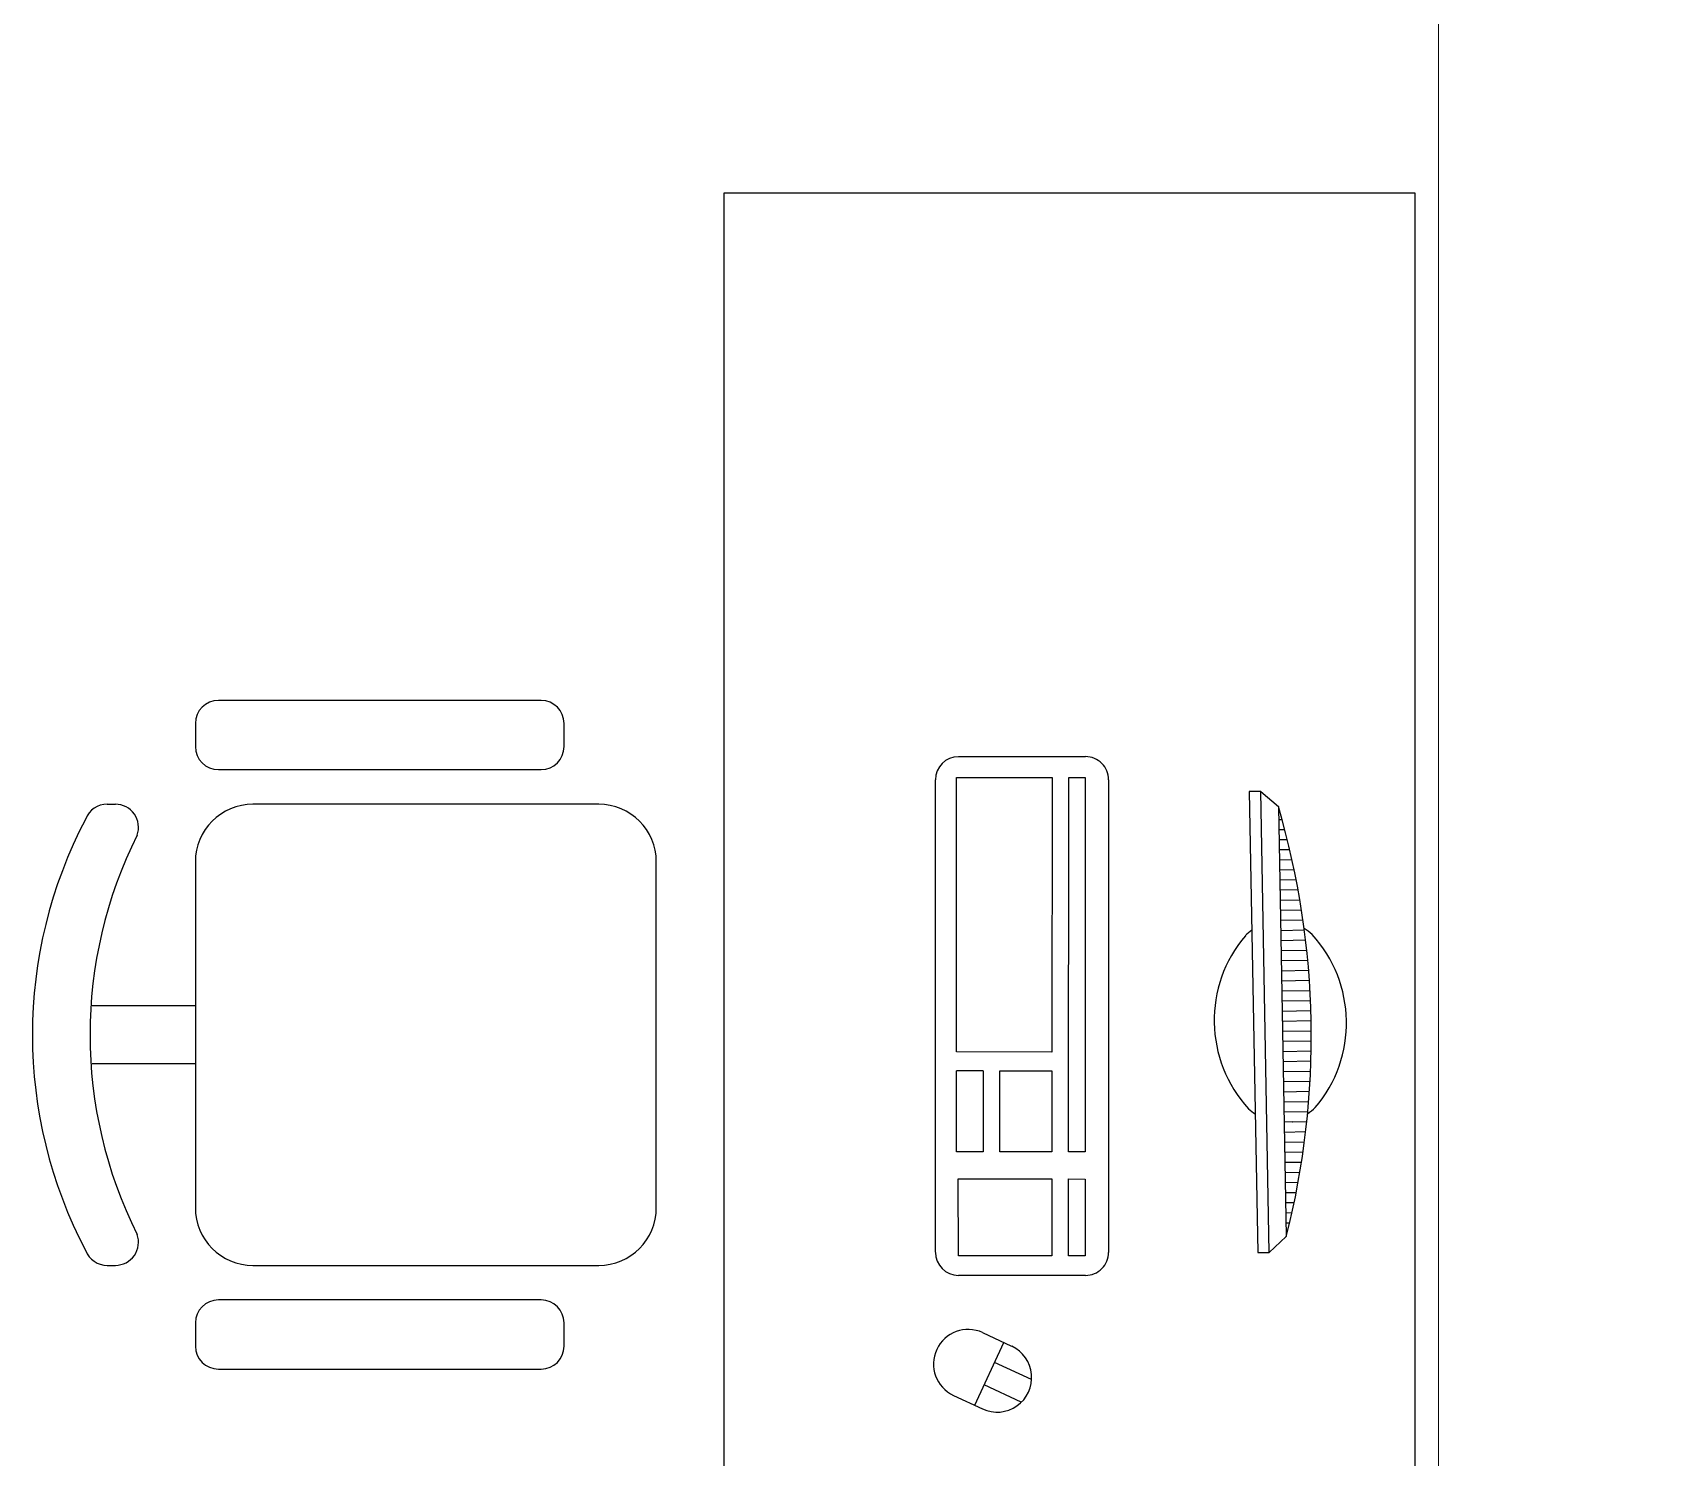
# Model space of a CAD drawing. Extents: x 741 to 1339, y 725 to 848.
# Drawn here: x 1123.223 to 1124.626, y 786.079 to 787.316 of the extents above; entities that cross this region are included whole.
import ezdxf

# ---------------------------------------------------------------- set-up
doc = ezdxf.new("R2010")
doc.units = 0
doc.header["$MEASUREMENT"] = 0
doc.layers.add('Lay Out', color=31, linetype='CONTINUOUS')
doc.layers.add('PAREDES', color=7, linetype='CONTINUOUS')

# ---------------------------------------------------------------- blocks, each defined once
blk = doc.blocks.new('computerr')
at = {"layer": 'Lay Out', "ltscale": 0.6}
h = blk.add_hatch(dxfattribs=at)
h.set_pattern_fill('ANSI31', color=256, scale=0.07, angle=45, style=0)
h.set_pattern_definition([(90, (8.432981, 4.289497), (-0.00875, 9e-19), [])])
h.paths.add_polyline_path([(36.2557, -1.4849), (36.6288, -1.4849, 0.133994)])
for p, q in [((36.2423, -1.4999), (36.2557, -1.4849)), ((36.2557, -1.4849), (36.6288, -1.4849)), ((36.6423, -1.4999), (36.6288, -1.4849)), ((36.6423, -1.4999), (36.2423, -1.4999)), ((36.2423, -1.4999), (36.2423, -1.5099)), ((36.6423, -1.5099), (36.6423, -1.4999)), ((36.2423, -1.5099), (36.6423, -1.5099)), ((36.2298, -1.6318), (36.6397, -1.6393)), ((36.2074, -1.7616), (36.2094, -1.6515)), ((36.2272, -1.6664), (36.2275, -1.652)), ((36.2275, -1.652), (36.5522, -1.6581)), ((36.5519, -1.6725), (36.2272, -1.6664)), ((36.5522, -1.6581), (36.5519, -1.6725)), ((36.5754, -1.6729), (36.5757, -1.6585)), ((36.5757, -1.6585), (36.6424, -1.6597)), ((36.6424, -1.6597), (36.6422, -1.6742)), ((36.6593, -1.6597), (36.6573, -1.7699)), ((36.2254, -1.7638), (36.2269, -1.6808)), ((36.2269, -1.6808), (36.4651, -1.6853)), ((36.6422, -1.6742), (36.5754, -1.6729)), ((36.4651, -1.6853), (36.4635, -1.7682)), ((36.4805, -1.7307), (36.4813, -1.6856)), ((36.4813, -1.6856), (36.5517, -1.6869)), ((36.5517, -1.6869), (36.5508, -1.732)), ((36.5736, -1.7685), (36.5751, -1.6873)), ((36.5751, -1.6873), (36.6419, -1.6886)), ((36.6419, -1.6886), (36.6404, -1.7697)), ((36.7488, -1.7081), (36.7333, -1.74)), ((36.7073, -1.7499), (36.7195, -1.7249)), ((36.7683, -1.7174), (36.7527, -1.7494)), ((36.5508, -1.732), (36.4805, -1.7307)), ((36.7701, -1.7579), (36.7162, -1.7317)), ((36.4802, -1.7451), (36.4798, -1.7685)), ((36.4802, -1.7451), (36.5506, -1.7464)), ((36.5506, -1.7464), (36.5501, -1.7698)), ((36.7613, -1.7761), (36.7735, -1.7511)), ((36.4635, -1.7682), (36.2254, -1.7638)), ((36.5501, -1.7698), (36.4798, -1.7685)), ((36.6404, -1.7697), (36.5736, -1.7685)), ((36.6369, -1.7895), (36.2271, -1.782))]:
    blk.add_line(p, q, dxfattribs=at)
for centre, radius, start, end in [((36.4423, -1.5429), 0.1136, 48.6233, 131.3767), ((36.4107, -1.4975), 0.059, 137.5629, 145.9179), ((36.4738, -1.4975), 0.059, 34.0821, 42.4371), ((36.4423, -2.1686), 0.7087, 74.7363, 105.2637), ((36.4738, -1.4975), 0.059, 19.4175, 20.0563), ((36.4107, -1.4758), 0.059, 215.2227, 222.4371), ((36.4738, -1.4758), 0.059, 317.5629, 324.7773), ((36.4423, -1.4304), 0.1136, 228.6233, 311.3767), ((36.2294, -1.6518), 0.02, 88.9518, 178.9518), ((36.6393, -1.6593), 0.02, 358.9518, 88.9518), ((36.7465, -1.738), 0.03, 334.0346, 154.0346), ((36.7343, -1.763), 0.03, 154.0346, 334.0346), ((36.2274, -1.762), 0.02, 178.9518, 268.9518), ((36.6373, -1.7695), 0.02, 268.9518, 358.9518)]:
    blk.add_arc(centre, radius, start, end, dxfattribs=at)
blk = doc.blocks.new('kfasf')
at = {"layer": 'Lay Out', "ltscale": 0.6}
for p, q in [((1121.1753, 508.3052), (1121.1753, 508.2157)), ((1121.1753, 508.3052), (1121.1753, 508.2157)), ((1121.2253, 508.2157), (1121.2253, 508.3052)), ((1121.2253, 508.2157), (1121.2253, 508.3052)), ((1121.0003, 508.2922), (1121.0003, 508.285)), ((1121.0003, 508.2922), (1121.0003, 508.285)), ((1121.4003, 508.2922), (1121.4003, 508.285)), ((1121.4003, 508.2922), (1121.4003, 508.285)), ((1120.9503, 508.2157), (1120.9303, 508.2157)), ((1120.9503, 508.2157), (1120.9303, 508.2157)), ((1121.3503, 508.2157), (1121.0503, 508.2157)), ((1121.1753, 508.2157), (1121.0503, 508.2157)), ((1121.3503, 508.2157), (1121.2253, 508.2157)), ((1121.4703, 508.2157), (1121.4503, 508.2157)), ((1121.4703, 508.2157), (1121.4503, 508.2157)), ((1120.9103, 508.1957), (1120.9103, 507.9157)), ((1120.9103, 508.1957), (1120.9103, 507.9157)), ((1120.9703, 507.9157), (1120.9703, 508.1957)), ((1120.9703, 507.9157), (1120.9703, 508.1957)), ((1121.4303, 508.1957), (1121.4303, 507.9157)), ((1121.4303, 508.1957), (1121.4303, 507.9157)), ((1121.4903, 507.9157), (1121.4903, 508.1957)), ((1121.4903, 507.9157), (1121.4903, 508.1957)), ((1121.0003, 508.1657), (1121.0003, 507.8657)), ((1121.0003, 508.1657), (1121.0003, 507.8657)), ((1121.4003, 507.8657), (1121.4003, 508.1657)), ((1121.4003, 507.8657), (1121.4003, 508.1657)), ((1120.9303, 507.8957), (1120.9503, 507.8957)), ((1120.9303, 507.8957), (1120.9503, 507.8957)), ((1121.4503, 507.8957), (1121.4703, 507.8957)), ((1121.4503, 507.8957), (1121.4703, 507.8957)), ((1121.0503, 507.8157), (1121.3503, 507.8157)), ((1121.0503, 507.8157), (1121.3503, 507.8157))]:
    blk.add_line(p, q, dxfattribs=at)
for centre, radius, start, end in [((1121.2003, 507.9547), 0.4024, 62.2615, 117.7385), ((1121.2003, 507.9547), 0.4024, 62.2615, 117.7385), ((1121.0203, 508.2922), 0.02, 111.4125, 180), ((1121.0203, 508.2922), 0.02, 111.4125, 180), ((1121.2003, 507.9204), 0.3867, 63.4032, 116.5968), ((1121.3803, 508.2922), 0.02, 0, 68.5875), ((1121.3803, 508.2922), 0.02, 0, 68.5875), ((1121.0203, 508.285), 0.02, 180, 290.0771), ((1121.0203, 508.285), 0.02, 180, 290.0771), ((1121.3803, 508.285), 0.02, 249.9229, 0), ((1121.3803, 508.285), 0.02, 249.9229, 0), ((1120.9303, 508.1957), 0.02, 90, 180), ((1120.9303, 508.1957), 0.02, 90, 180), ((1120.9503, 508.1957), 0.02, 0, 90), ((1120.9503, 508.1957), 0.02, 0, 90), ((1121.0503, 508.1657), 0.05, 90, 180), ((1121.0503, 508.1657), 0.05, 90, 180), ((1121.3503, 508.1657), 0.05, 0, 90), ((1121.3503, 508.1657), 0.05, 0, 90), ((1121.4503, 508.1957), 0.02, 90, 180), ((1121.4503, 508.1957), 0.02, 90, 180), ((1121.4703, 508.1957), 0.02, 0, 90), ((1121.4703, 508.1957), 0.02, 0, 90), ((1120.9303, 507.9157), 0.02, 180, 270), ((1120.9303, 507.9157), 0.02, 180, 270), ((1120.9503, 507.9157), 0.02, 270, 0), ((1120.9503, 507.9157), 0.02, 270, 0), ((1121.4503, 507.9157), 0.02, 180, 270), ((1121.4503, 507.9157), 0.02, 180, 270), ((1121.4703, 507.9157), 0.02, 270, 0), ((1121.4703, 507.9157), 0.02, 270, 0), ((1121.0503, 507.8657), 0.05, 180, 270), ((1121.0503, 507.8657), 0.05, 180, 270), ((1121.3503, 507.8657), 0.05, 270, 0), ((1121.3503, 507.8657), 0.05, 270, 0)]:
    blk.add_arc(centre, radius, start, end, dxfattribs=at)
blk = doc.blocks.new('Layout')
at = {"layer": 'Lay Out'}
blk.add_lwpolyline([(1178.686, 501.0169), (1178.686, 501.0169), (1178.686, 501.0169), (1178.686, 502.4196), (1178.086, 502.4196), (1178.086, 501.0169), (1178.686, 501.0169)], dxfattribs=at)
at = {"layer": 'Lay Out', "ltscale": 0.6}
for name, p, rotation in [('kfasf', (1685.8431, -619.5106), 90), ('computerr', (1179.3886, 538.1645), 271.0482308240468)]:
    blk.add_blockref(name, p, dxfattribs=dict(at, rotation=rotation))

msp = doc.modelspace()

# ---------------------------------------------------------------- linework, layer by layer
at = {"layer": 'PAREDES', "color": 7, "lineweight": 0}
msp.add_lwpolyline([(1124.8533, 786.852), (1124.8533, 787.232), (1124.6533, 787.232), (1124.6533, 787.342), (1124.4433, 787.342), (1124.4433, 782.968)], dxfattribs=at)

# ---------------------------------------------------------------- block references
msp.add_blockref('Layout', (-54.2627, 284.7565), dxfattribs=at)

doc.saveas('drawing.dxf')
